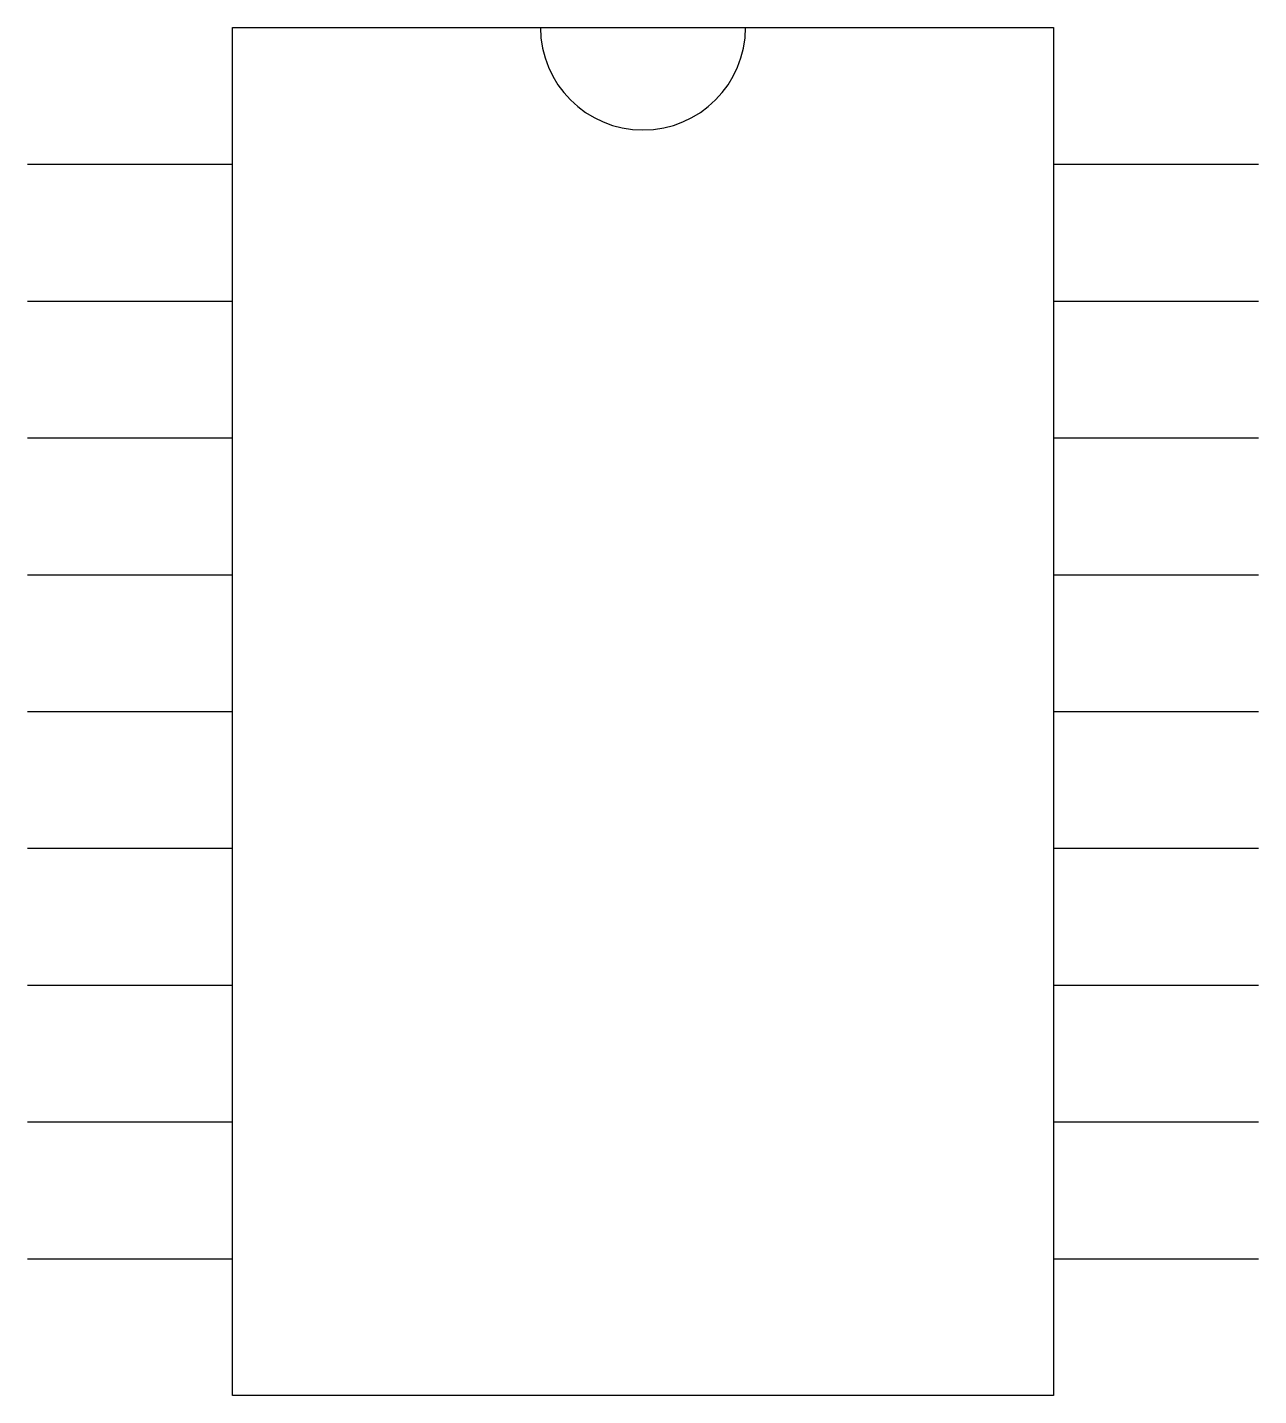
# Model space of a CAD drawing. Extents: x 3.6 to 5.4, y 2.3 to 4.3.
import ezdxf

# ---------------------------------------------------------------- set-up
doc = ezdxf.new("R2010")
doc.units = 0
doc.header["$MEASUREMENT"] = 0
doc.layers.get('0').update_dxf_attribs({"linetype": 'CONTINUOUS'})

msp = doc.modelspace()

# ---------------------------------------------------------------- linework, layer by layer
for p, q in [((3.9, 4.3), (5.1, 4.3)), ((3.9, 2.3), (3.9, 4.3)), ((5.1, 4.3), (5.1, 2.3)), ((3.6, 4.1), (3.9, 4.1)), ((5.1, 4.1), (5.4, 4.1)), ((3.6, 3.9), (3.9, 3.9)), ((5.1, 3.9), (5.4, 3.9)), ((3.6, 3.7), (3.9, 3.7)), ((5.1, 3.7), (5.4, 3.7)), ((3.6, 3.5), (3.9, 3.5)), ((5.1, 3.5), (5.4, 3.5)), ((3.6, 3.3), (3.9, 3.3)), ((5.1, 3.3), (5.4, 3.3)), ((3.6, 3.1), (3.9, 3.1)), ((5.1, 3.1), (5.4, 3.1)), ((3.6, 2.9), (3.9, 2.9)), ((5.1, 2.9), (5.4, 2.9)), ((3.6, 2.7), (3.9, 2.7)), ((5.1, 2.7), (5.4, 2.7)), ((3.6, 2.5), (3.9, 2.5)), ((5.1, 2.5), (5.4, 2.5)), ((5.1, 2.3), (3.9, 2.3))]:
    msp.add_line(p, q)
msp.add_arc((4.5, 4.3), 0.15, 180, 0)

doc.saveas('drawing.dxf')
